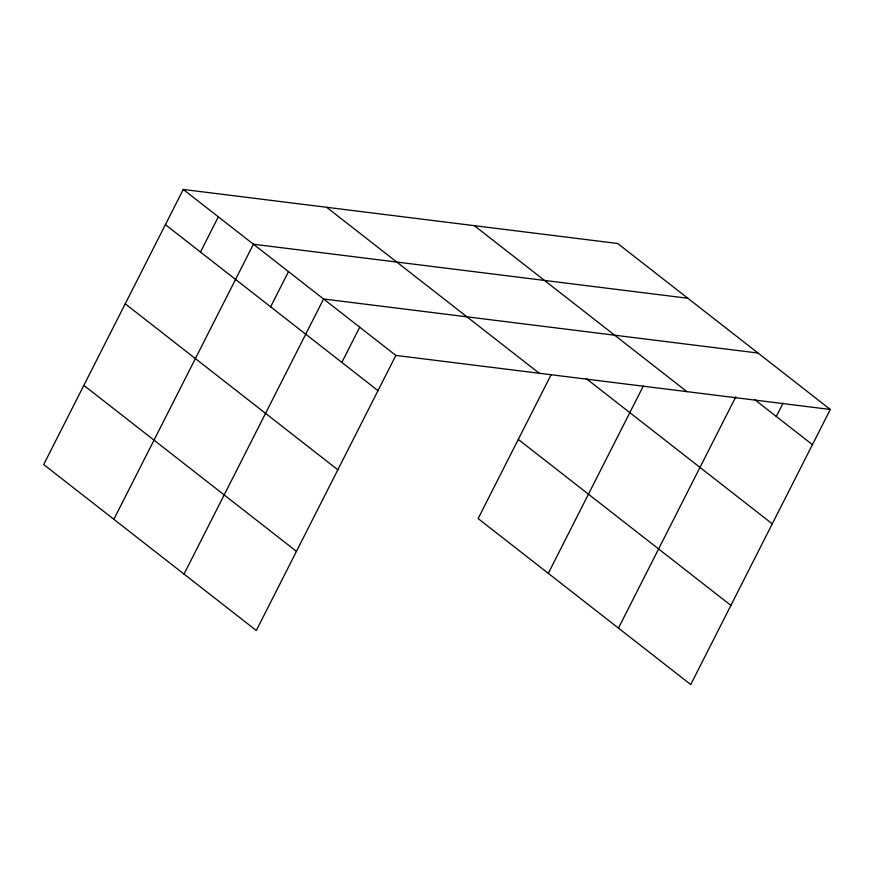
<?xml version="1.0" encoding="UTF-8"?>
<svg xmlns="http://www.w3.org/2000/svg" width="874" height="874" viewBox="0 0 874 874"><rect width="100%" height="100%" fill="white"/><g stroke="black" fill="none" stroke-linecap="round" stroke-linejoin="round"><path stroke-width="1.31" d="M830.3 409.469L617.699 243.496L183.256 189.45L43.7 464.531L256.3 630.504L395.867 355.423L830.3 409.469L690.744 684.55L478.133 518.577L551.024 374.913M200.474 252.051L218.336 216.839M113.86 519.298L253.416 244.217L687.86 298.263M270.634 306.818L288.496 271.606M184.021 574.076L323.577 298.995L758.009 353.041M341.854 362.426L359.717 327.204M548.293 573.344L643.417 385.849M618.453 628.122L735.821 396.774M776.287 416.472L783.071 403.111M755.027 399.866L812.438 444.68M474.331 225.656L686.931 391.628M586.246 378.617L772.277 523.843M326.625 207.28L539.225 373.253M518.293 439.425L730.904 605.398M183.256 189.45L395.867 355.423M165.394 224.662L377.994 390.634M125.233 303.824L337.834 469.797M83.86 385.379L296.461 551.352"/></g></svg>
